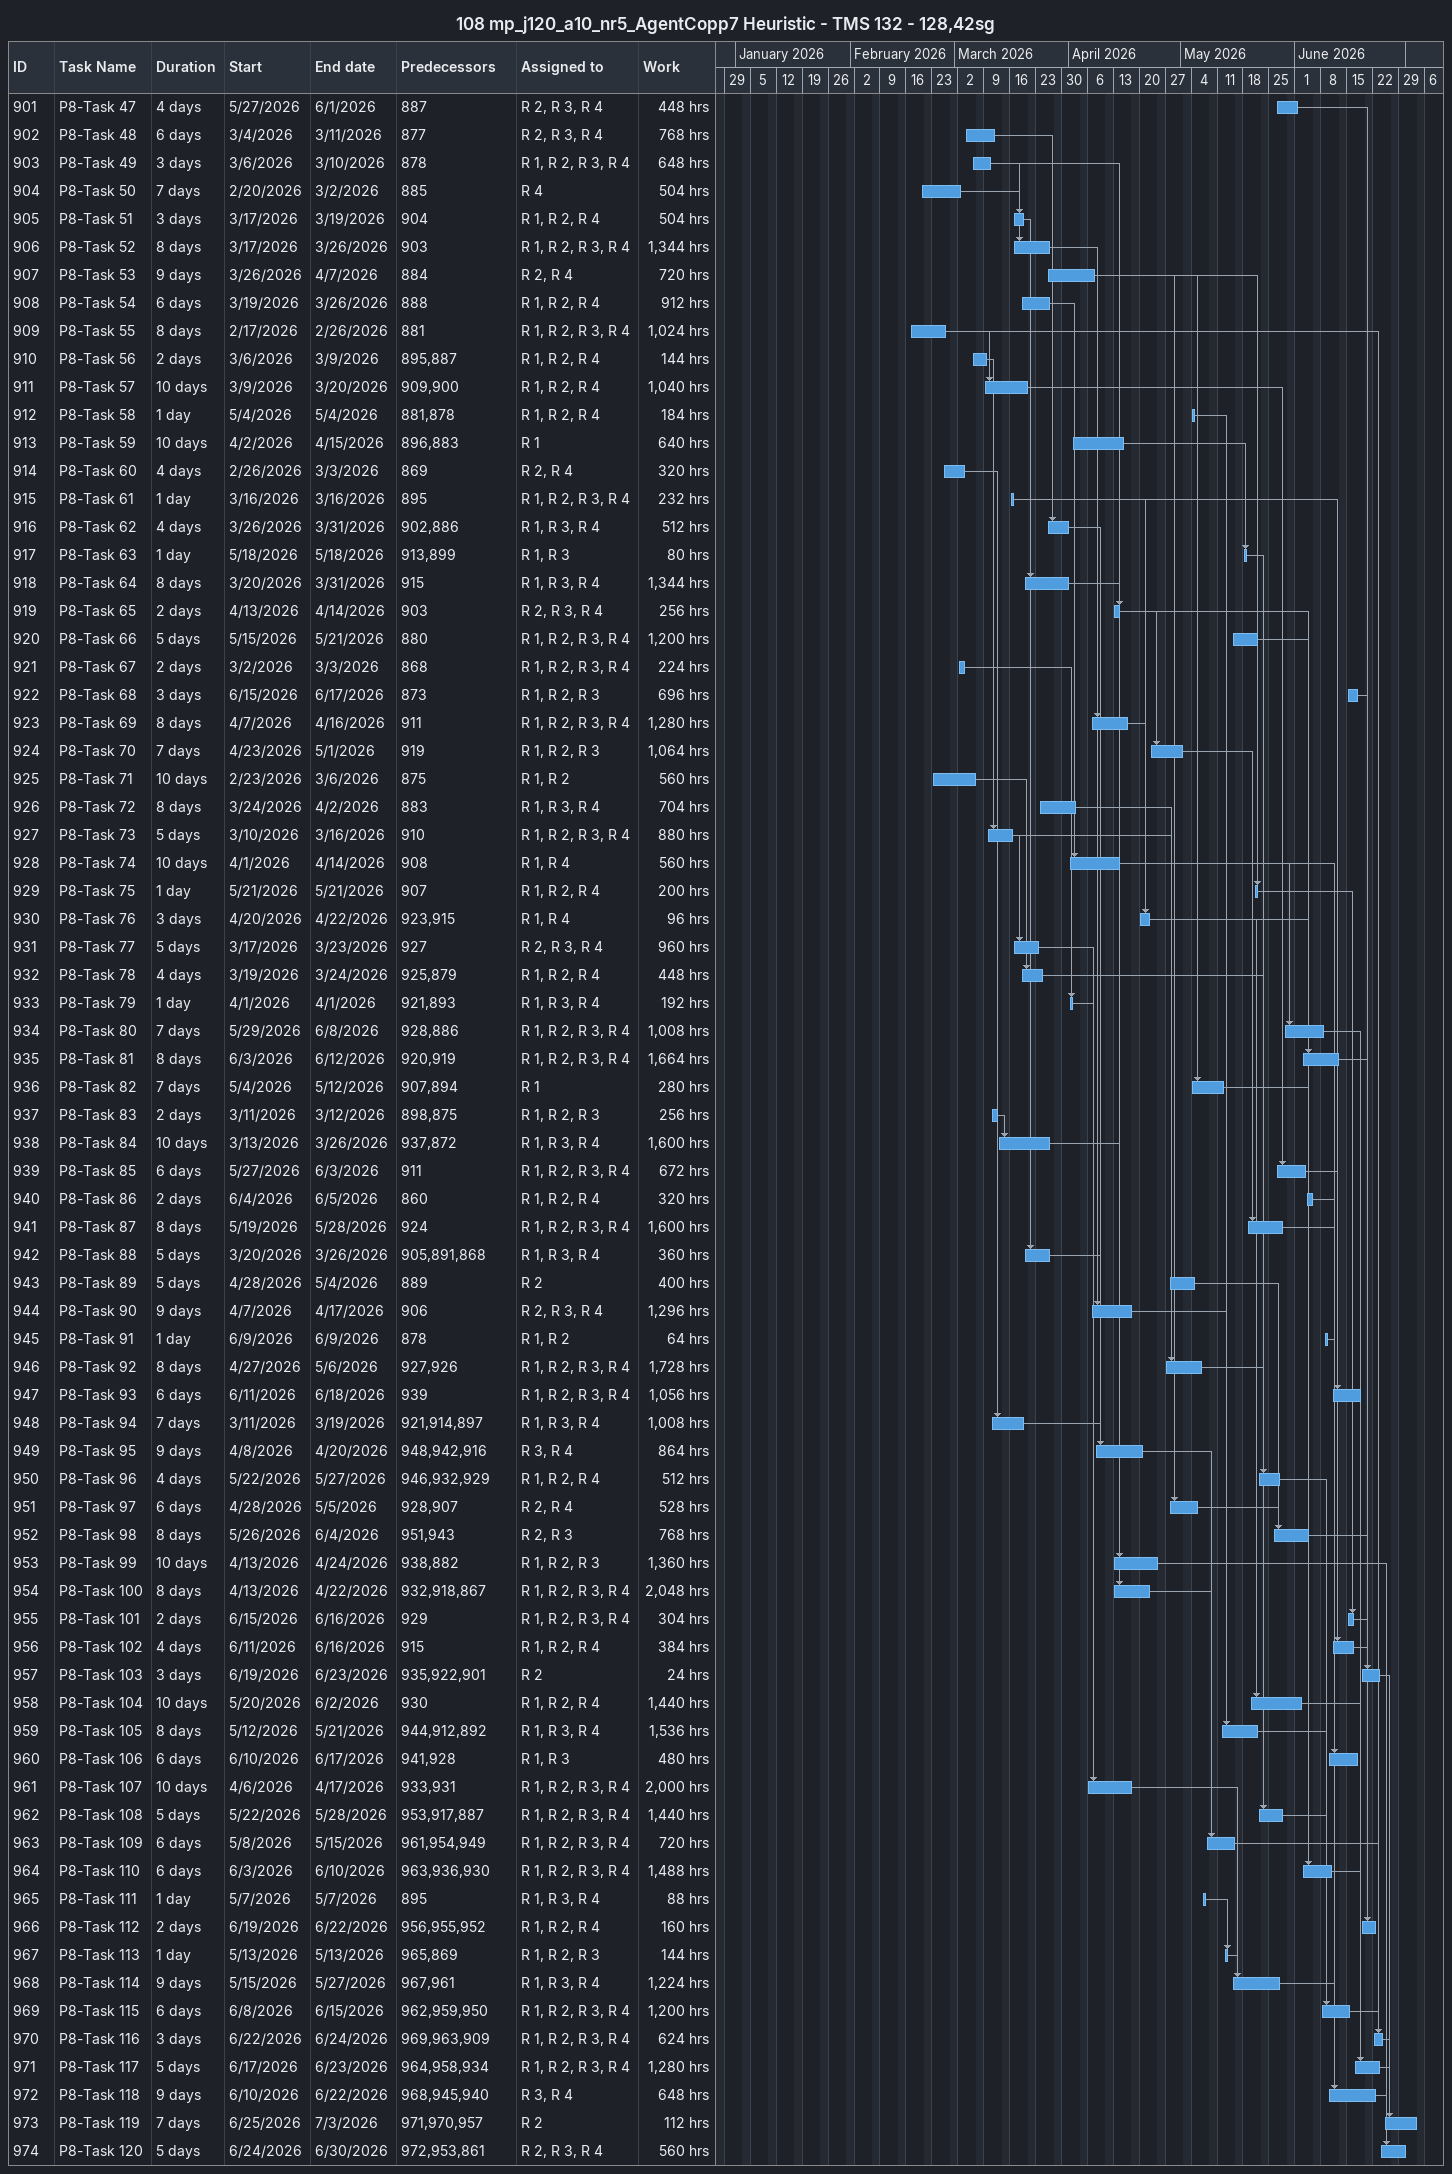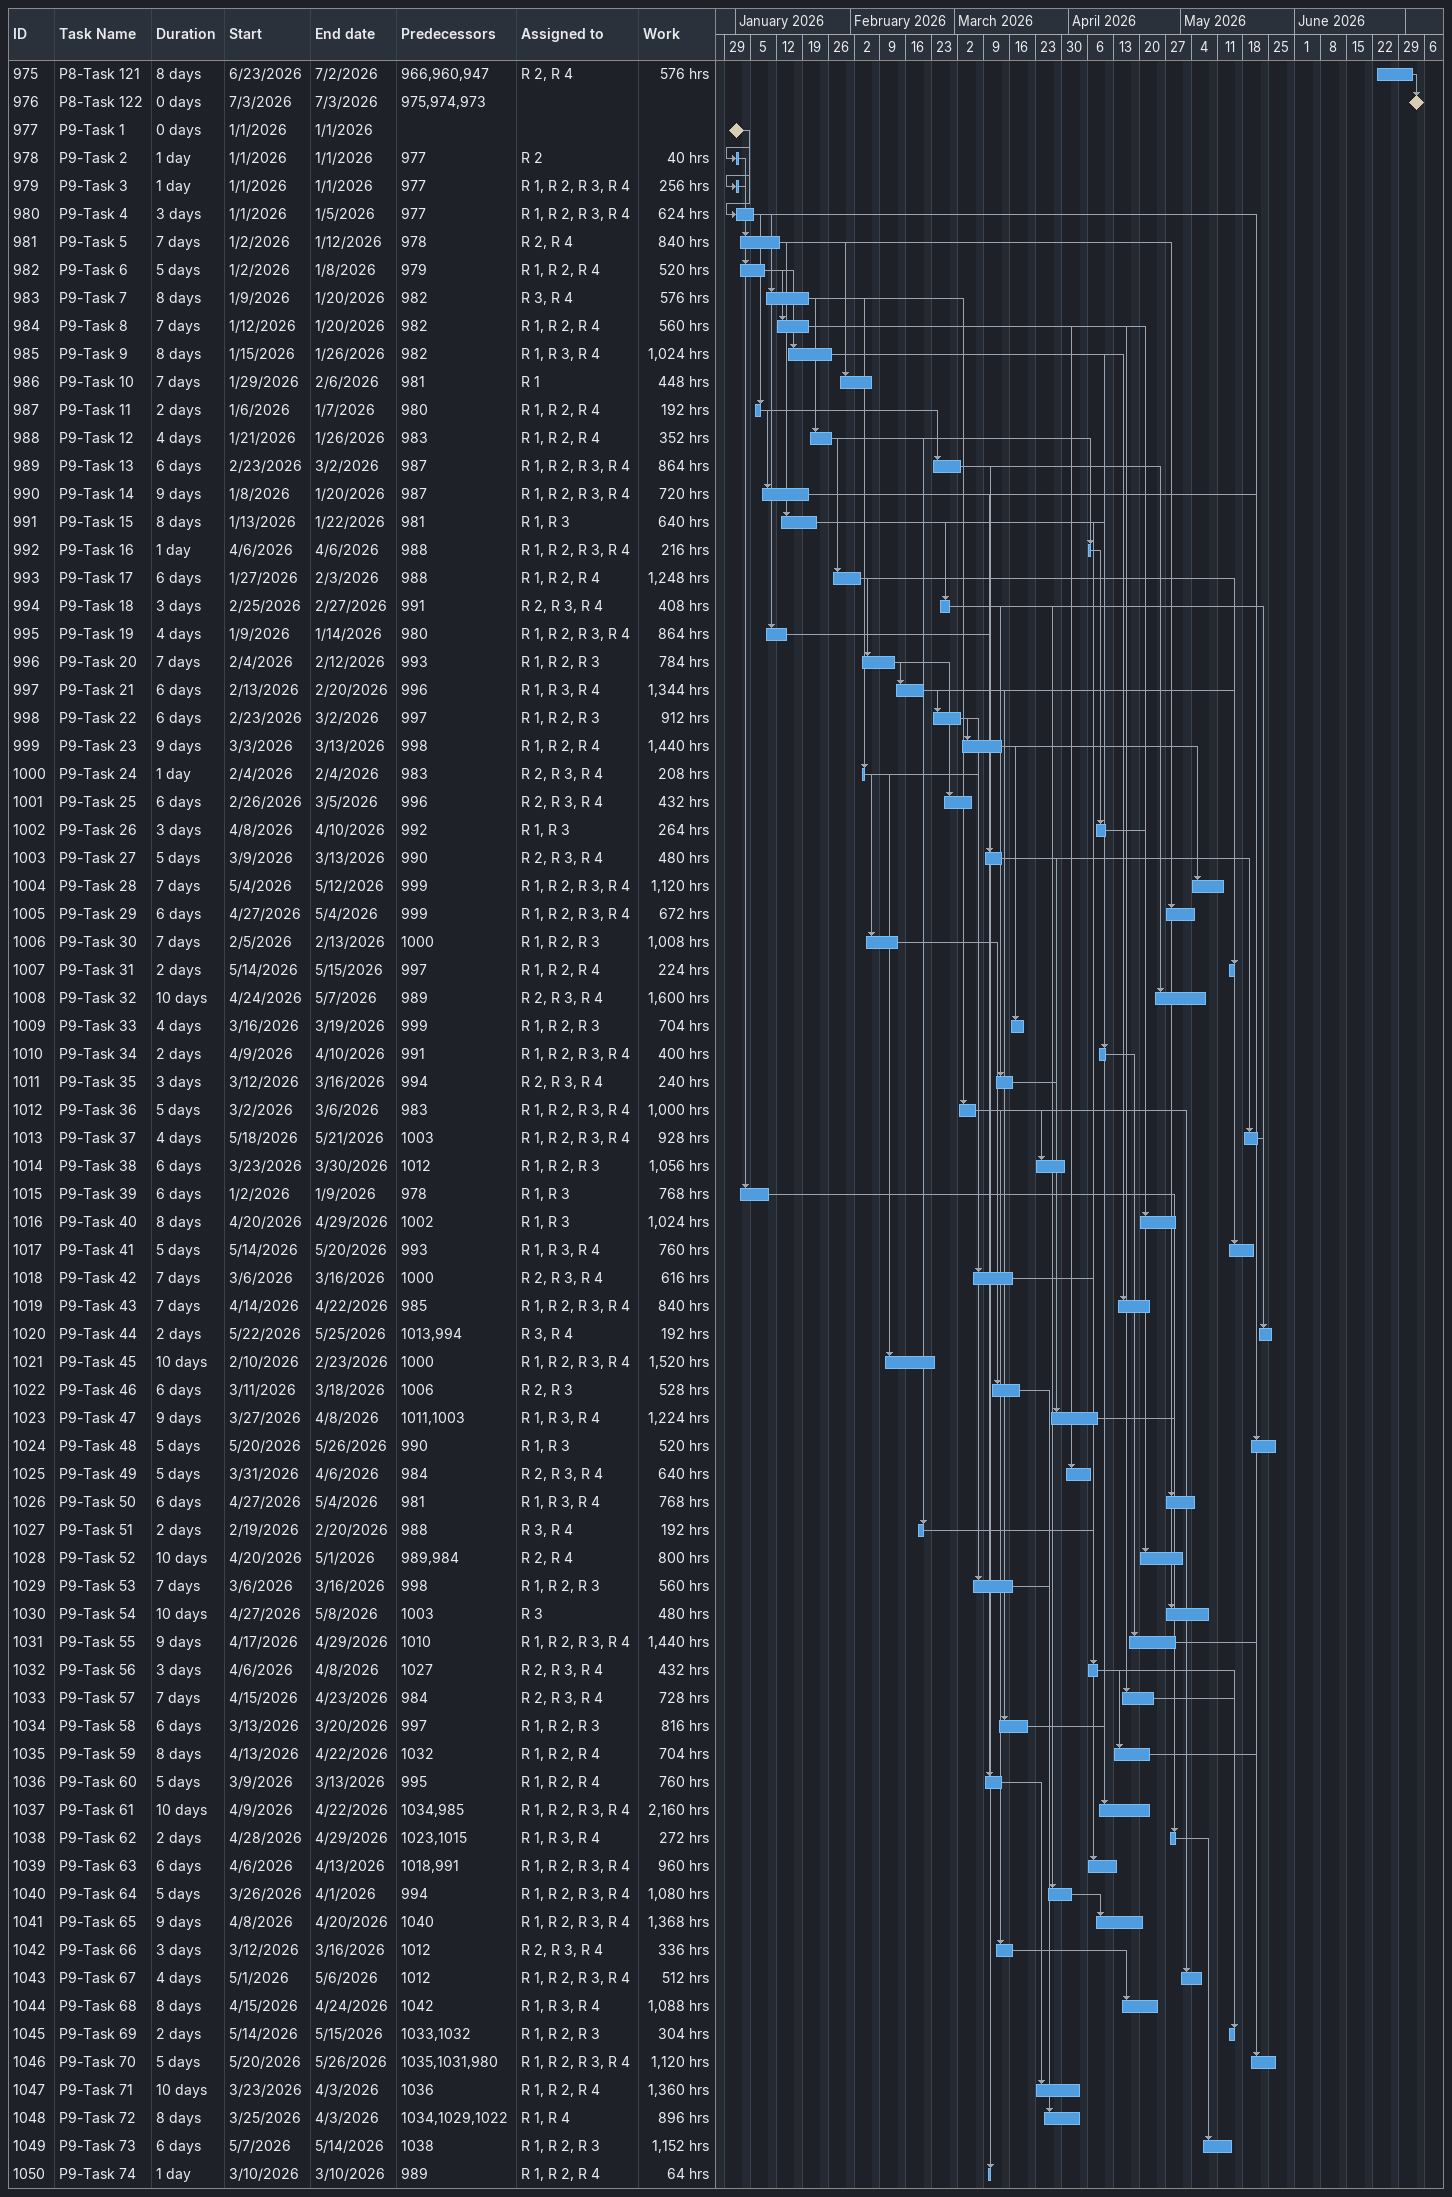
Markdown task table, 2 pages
108 mp_j120_a10_nr5_AgentCopp7 Heuristic - TMS 132 - 128,42sg

| ID | Task | Duration | Start | Finish | Predecessors | Resources | Work (h) |
|---|---|---|---|---|---|---|---|
| 901 | P8-Task 47 | 4d | 2026-05-27 | 2026-06-01 | 887 | R 2, R 3, R 4 | 448 |
| 902 | P8-Task 48 | 6d | 2026-03-04 | 2026-03-11 | 877 | R 2, R 3, R 4 | 768 |
| 903 | P8-Task 49 | 3d | 2026-03-06 | 2026-03-10 | 878 | R 1, R 2, R 3, R 4 | 648 |
| 904 | P8-Task 50 | 7d | 2026-02-20 | 2026-03-02 | 885 | R 4 | 504 |
| 905 | P8-Task 51 | 3d | 2026-03-17 | 2026-03-19 | 904 | R 1, R 2, R 4 | 504 |
| 906 | P8-Task 52 | 8d | 2026-03-17 | 2026-03-26 | 903 | R 1, R 2, R 3, R 4 | 1344 |
| 907 | P8-Task 53 | 9d | 2026-03-26 | 2026-04-07 | 884 | R 2, R 4 | 720 |
| 908 | P8-Task 54 | 6d | 2026-03-19 | 2026-03-26 | 888 | R 1, R 2, R 4 | 912 |
| 909 | P8-Task 55 | 8d | 2026-02-17 | 2026-02-26 | 881 | R 1, R 2, R 3, R 4 | 1024 |
| 910 | P8-Task 56 | 2d | 2026-03-06 | 2026-03-09 | 895, 887 | R 1, R 2, R 4 | 144 |
| 911 | P8-Task 57 | 10d | 2026-03-09 | 2026-03-20 | 909, 900 | R 1, R 2, R 4 | 1040 |
| 912 | P8-Task 58 | 1d | 2026-05-04 | 2026-05-04 | 881, 878 | R 1, R 2, R 4 | 184 |
| 913 | P8-Task 59 | 10d | 2026-04-02 | 2026-04-15 | 896, 883 | R 1 | 640 |
| 914 | P8-Task 60 | 4d | 2026-02-26 | 2026-03-03 | 869 | R 2, R 4 | 320 |
| 915 | P8-Task 61 | 1d | 2026-03-16 | 2026-03-16 | 895 | R 1, R 2, R 3, R 4 | 232 |
| 916 | P8-Task 62 | 4d | 2026-03-26 | 2026-03-31 | 902, 886 | R 1, R 3, R 4 | 512 |
| 917 | P8-Task 63 | 1d | 2026-05-18 | 2026-05-18 | 913, 899 | R 1, R 3 | 80 |
| 918 | P8-Task 64 | 8d | 2026-03-20 | 2026-03-31 | 915 | R 1, R 3, R 4 | 1344 |
| 919 | P8-Task 65 | 2d | 2026-04-13 | 2026-04-14 | 903 | R 2, R 3, R 4 | 256 |
| 920 | P8-Task 66 | 5d | 2026-05-15 | 2026-05-21 | 880 | R 1, R 2, R 3, R 4 | 1200 |
| 921 | P8-Task 67 | 2d | 2026-03-02 | 2026-03-03 | 868 | R 1, R 2, R 3, R 4 | 224 |
| 922 | P8-Task 68 | 3d | 2026-06-15 | 2026-06-17 | 873 | R 1, R 2, R 3 | 696 |
| 923 | P8-Task 69 | 8d | 2026-04-07 | 2026-04-16 | 911 | R 1, R 2, R 3, R 4 | 1280 |
| 924 | P8-Task 70 | 7d | 2026-04-23 | 2026-05-01 | 919 | R 1, R 2, R 3 | 1064 |
| 925 | P8-Task 71 | 10d | 2026-02-23 | 2026-03-06 | 875 | R 1, R 2 | 560 |
| 926 | P8-Task 72 | 8d | 2026-03-24 | 2026-04-02 | 883 | R 1, R 3, R 4 | 704 |
| 927 | P8-Task 73 | 5d | 2026-03-10 | 2026-03-16 | 910 | R 1, R 2, R 3, R 4 | 880 |
| 928 | P8-Task 74 | 10d | 2026-04-01 | 2026-04-14 | 908 | R 1, R 4 | 560 |
| 929 | P8-Task 75 | 1d | 2026-05-21 | 2026-05-21 | 907 | R 1, R 2, R 4 | 200 |
| 930 | P8-Task 76 | 3d | 2026-04-20 | 2026-04-22 | 923, 915 | R 1, R 4 | 96 |
| 931 | P8-Task 77 | 5d | 2026-03-17 | 2026-03-23 | 927 | R 2, R 3, R 4 | 960 |
| 932 | P8-Task 78 | 4d | 2026-03-19 | 2026-03-24 | 925, 879 | R 1, R 2, R 4 | 448 |
| 933 | P8-Task 79 | 1d | 2026-04-01 | 2026-04-01 | 921, 893 | R 1, R 3, R 4 | 192 |
| 934 | P8-Task 80 | 7d | 2026-05-29 | 2026-06-08 | 928, 886 | R 1, R 2, R 3, R 4 | 1008 |
| 935 | P8-Task 81 | 8d | 2026-06-03 | 2026-06-12 | 920, 919 | R 1, R 2, R 3, R 4 | 1664 |
| 936 | P8-Task 82 | 7d | 2026-05-04 | 2026-05-12 | 907, 894 | R 1 | 280 |
| 937 | P8-Task 83 | 2d | 2026-03-11 | 2026-03-12 | 898, 875 | R 1, R 2, R 3 | 256 |
| 938 | P8-Task 84 | 10d | 2026-03-13 | 2026-03-26 | 937, 872 | R 1, R 3, R 4 | 1600 |
| 939 | P8-Task 85 | 6d | 2026-05-27 | 2026-06-03 | 911 | R 1, R 2, R 3, R 4 | 672 |
| 940 | P8-Task 86 | 2d | 2026-06-04 | 2026-06-05 | 860 | R 1, R 2, R 4 | 320 |
| 941 | P8-Task 87 | 8d | 2026-05-19 | 2026-05-28 | 924 | R 1, R 2, R 3, R 4 | 1600 |
| 942 | P8-Task 88 | 5d | 2026-03-20 | 2026-03-26 | 905, 891, 868 | R 1, R 3, R 4 | 360 |
| 943 | P8-Task 89 | 5d | 2026-04-28 | 2026-05-04 | 889 | R 2 | 400 |
| 944 | P8-Task 90 | 9d | 2026-04-07 | 2026-04-17 | 906 | R 2, R 3, R 4 | 1296 |
| 945 | P8-Task 91 | 1d | 2026-06-09 | 2026-06-09 | 878 | R 1, R 2 | 64 |
| 946 | P8-Task 92 | 8d | 2026-04-27 | 2026-05-06 | 927, 926 | R 1, R 2, R 3, R 4 | 1728 |
| 947 | P8-Task 93 | 6d | 2026-06-11 | 2026-06-18 | 939 | R 1, R 2, R 3, R 4 | 1056 |
| 948 | P8-Task 94 | 7d | 2026-03-11 | 2026-03-19 | 921, 914, 897 | R 1, R 3, R 4 | 1008 |
| 949 | P8-Task 95 | 9d | 2026-04-08 | 2026-04-20 | 948, 942, 916 | R 3, R 4 | 864 |
| 950 | P8-Task 96 | 4d | 2026-05-22 | 2026-05-27 | 946, 932, 929 | R 1, R 2, R 4 | 512 |
| 951 | P8-Task 97 | 6d | 2026-04-28 | 2026-05-05 | 928, 907 | R 2, R 4 | 528 |
| 952 | P8-Task 98 | 8d | 2026-05-26 | 2026-06-04 | 951, 943 | R 2, R 3 | 768 |
| 953 | P8-Task 99 | 10d | 2026-04-13 | 2026-04-24 | 938, 882 | R 1, R 2, R 3 | 1360 |
| 954 | P8-Task 100 | 8d | 2026-04-13 | 2026-04-22 | 932, 918, 867 | R 1, R 2, R 3, R 4 | 2048 |
| 955 | P8-Task 101 | 2d | 2026-06-15 | 2026-06-16 | 929 | R 1, R 2, R 3, R 4 | 304 |
| 956 | P8-Task 102 | 4d | 2026-06-11 | 2026-06-16 | 915 | R 1, R 2, R 4 | 384 |
| 957 | P8-Task 103 | 3d | 2026-06-19 | 2026-06-23 | 935, 922, 901 | R 2 | 24 |
| 958 | P8-Task 104 | 10d | 2026-05-20 | 2026-06-02 | 930 | R 1, R 2, R 4 | 1440 |
| 959 | P8-Task 105 | 8d | 2026-05-12 | 2026-05-21 | 944, 912, 892 | R 1, R 3, R 4 | 1536 |
| 960 | P8-Task 106 | 6d | 2026-06-10 | 2026-06-17 | 941, 928 | R 1, R 3 | 480 |
| 961 | P8-Task 107 | 10d | 2026-04-06 | 2026-04-17 | 933, 931 | R 1, R 2, R 3, R 4 | 2000 |
| 962 | P8-Task 108 | 5d | 2026-05-22 | 2026-05-28 | 953, 917, 887 | R 1, R 2, R 3, R 4 | 1440 |
| 963 | P8-Task 109 | 6d | 2026-05-08 | 2026-05-15 | 961, 954, 949 | R 1, R 2, R 3, R 4 | 720 |
| 964 | P8-Task 110 | 6d | 2026-06-03 | 2026-06-10 | 963, 936, 930 | R 1, R 2, R 3, R 4 | 1488 |
| 965 | P8-Task 111 | 1d | 2026-05-07 | 2026-05-07 | 895 | R 1, R 3, R 4 | 88 |
| 966 | P8-Task 112 | 2d | 2026-06-19 | 2026-06-22 | 956, 955, 952 | R 1, R 2, R 4 | 160 |
| 967 | P8-Task 113 | 1d | 2026-05-13 | 2026-05-13 | 965, 869 | R 1, R 2, R 3 | 144 |
| 968 | P8-Task 114 | 9d | 2026-05-15 | 2026-05-27 | 967, 961 | R 1, R 3, R 4 | 1224 |
| 969 | P8-Task 115 | 6d | 2026-06-08 | 2026-06-15 | 962, 959, 950 | R 1, R 2, R 3, R 4 | 1200 |
| 970 | P8-Task 116 | 3d | 2026-06-22 | 2026-06-24 | 969, 963, 909 | R 1, R 2, R 3, R 4 | 624 |
| 971 | P8-Task 117 | 5d | 2026-06-17 | 2026-06-23 | 964, 958, 934 | R 1, R 2, R 3, R 4 | 1280 |
| 972 | P8-Task 118 | 9d | 2026-06-10 | 2026-06-22 | 968, 945, 940 | R 3, R 4 | 648 |
| 973 | P8-Task 119 | 7d | 2026-06-25 | 2026-07-03 | 971, 970, 957 | R 2 | 112 |
| 974 | P8-Task 120 | 5d | 2026-06-24 | 2026-06-30 | 972, 953, 861 | R 2, R 3, R 4 | 560 |
| 975 | P8-Task 121 | 8d | 2026-06-23 | 2026-07-02 | 966, 960, 947 | R 2, R 4 | 576 |
| 976 | P8-Task 122 | 0d | 2026-07-03 | 2026-07-03 | 975, 974, 973 |  |  |
| 977 | P9-Task 1 | 0d | 2026-01-01 | 2026-01-01 |  |  |  |
| 978 | P9-Task 2 | 1d | 2026-01-01 | 2026-01-01 | 977 | R 2 | 40 |
| 979 | P9-Task 3 | 1d | 2026-01-01 | 2026-01-01 | 977 | R 1, R 2, R 3, R 4 | 256 |
| 980 | P9-Task 4 | 3d | 2026-01-01 | 2026-01-05 | 977 | R 1, R 2, R 3, R 4 | 624 |
| 981 | P9-Task 5 | 7d | 2026-01-02 | 2026-01-12 | 978 | R 2, R 4 | 840 |
| 982 | P9-Task 6 | 5d | 2026-01-02 | 2026-01-08 | 979 | R 1, R 2, R 4 | 520 |
| 983 | P9-Task 7 | 8d | 2026-01-09 | 2026-01-20 | 982 | R 3, R 4 | 576 |
| 984 | P9-Task 8 | 7d | 2026-01-12 | 2026-01-20 | 982 | R 1, R 2, R 4 | 560 |
| 985 | P9-Task 9 | 8d | 2026-01-15 | 2026-01-26 | 982 | R 1, R 3, R 4 | 1024 |
| 986 | P9-Task 10 | 7d | 2026-01-29 | 2026-02-06 | 981 | R 1 | 448 |
| 987 | P9-Task 11 | 2d | 2026-01-06 | 2026-01-07 | 980 | R 1, R 2, R 4 | 192 |
| 988 | P9-Task 12 | 4d | 2026-01-21 | 2026-01-26 | 983 | R 1, R 2, R 4 | 352 |
| 989 | P9-Task 13 | 6d | 2026-02-23 | 2026-03-02 | 987 | R 1, R 2, R 3, R 4 | 864 |
| 990 | P9-Task 14 | 9d | 2026-01-08 | 2026-01-20 | 987 | R 1, R 2, R 3, R 4 | 720 |
| 991 | P9-Task 15 | 8d | 2026-01-13 | 2026-01-22 | 981 | R 1, R 3 | 640 |
| 992 | P9-Task 16 | 1d | 2026-04-06 | 2026-04-06 | 988 | R 1, R 2, R 3, R 4 | 216 |
| 993 | P9-Task 17 | 6d | 2026-01-27 | 2026-02-03 | 988 | R 1, R 2, R 4 | 1248 |
| 994 | P9-Task 18 | 3d | 2026-02-25 | 2026-02-27 | 991 | R 2, R 3, R 4 | 408 |
| 995 | P9-Task 19 | 4d | 2026-01-09 | 2026-01-14 | 980 | R 1, R 2, R 3, R 4 | 864 |
| 996 | P9-Task 20 | 7d | 2026-02-04 | 2026-02-12 | 993 | R 1, R 2, R 3 | 784 |
| 997 | P9-Task 21 | 6d | 2026-02-13 | 2026-02-20 | 996 | R 1, R 3, R 4 | 1344 |
| 998 | P9-Task 22 | 6d | 2026-02-23 | 2026-03-02 | 997 | R 1, R 2, R 3 | 912 |
| 999 | P9-Task 23 | 9d | 2026-03-03 | 2026-03-13 | 998 | R 1, R 2, R 4 | 1440 |
| 1000 | P9-Task 24 | 1d | 2026-02-04 | 2026-02-04 | 983 | R 2, R 3, R 4 | 208 |
| 1001 | P9-Task 25 | 6d | 2026-02-26 | 2026-03-05 | 996 | R 2, R 3, R 4 | 432 |
| 1002 | P9-Task 26 | 3d | 2026-04-08 | 2026-04-10 | 992 | R 1, R 3 | 264 |
| 1003 | P9-Task 27 | 5d | 2026-03-09 | 2026-03-13 | 990 | R 2, R 3, R 4 | 480 |
| 1004 | P9-Task 28 | 7d | 2026-05-04 | 2026-05-12 | 999 | R 1, R 2, R 3, R 4 | 1120 |
| 1005 | P9-Task 29 | 6d | 2026-04-27 | 2026-05-04 | 999 | R 1, R 2, R 3, R 4 | 672 |
| 1006 | P9-Task 30 | 7d | 2026-02-05 | 2026-02-13 | 1000 | R 1, R 2, R 3 | 1008 |
| 1007 | P9-Task 31 | 2d | 2026-05-14 | 2026-05-15 | 997 | R 1, R 2, R 4 | 224 |
| 1008 | P9-Task 32 | 10d | 2026-04-24 | 2026-05-07 | 989 | R 2, R 3, R 4 | 1600 |
| 1009 | P9-Task 33 | 4d | 2026-03-16 | 2026-03-19 | 999 | R 1, R 2, R 3 | 704 |
| 1010 | P9-Task 34 | 2d | 2026-04-09 | 2026-04-10 | 991 | R 1, R 2, R 3, R 4 | 400 |
| 1011 | P9-Task 35 | 3d | 2026-03-12 | 2026-03-16 | 994 | R 2, R 3, R 4 | 240 |
| 1012 | P9-Task 36 | 5d | 2026-03-02 | 2026-03-06 | 983 | R 1, R 2, R 3, R 4 | 1000 |
| 1013 | P9-Task 37 | 4d | 2026-05-18 | 2026-05-21 | 1003 | R 1, R 2, R 3, R 4 | 928 |
| 1014 | P9-Task 38 | 6d | 2026-03-23 | 2026-03-30 | 1012 | R 1, R 2, R 3 | 1056 |
| 1015 | P9-Task 39 | 6d | 2026-01-02 | 2026-01-09 | 978 | R 1, R 3 | 768 |
| 1016 | P9-Task 40 | 8d | 2026-04-20 | 2026-04-29 | 1002 | R 1, R 3 | 1024 |
| 1017 | P9-Task 41 | 5d | 2026-05-14 | 2026-05-20 | 993 | R 1, R 3, R 4 | 760 |
| 1018 | P9-Task 42 | 7d | 2026-03-06 | 2026-03-16 | 1000 | R 2, R 3, R 4 | 616 |
| 1019 | P9-Task 43 | 7d | 2026-04-14 | 2026-04-22 | 985 | R 1, R 2, R 3, R 4 | 840 |
| 1020 | P9-Task 44 | 2d | 2026-05-22 | 2026-05-25 | 1013, 994 | R 3, R 4 | 192 |
| 1021 | P9-Task 45 | 10d | 2026-02-10 | 2026-02-23 | 1000 | R 1, R 2, R 3, R 4 | 1520 |
| 1022 | P9-Task 46 | 6d | 2026-03-11 | 2026-03-18 | 1006 | R 2, R 3 | 528 |
| 1023 | P9-Task 47 | 9d | 2026-03-27 | 2026-04-08 | 1011, 1003 | R 1, R 3, R 4 | 1224 |
| 1024 | P9-Task 48 | 5d | 2026-05-20 | 2026-05-26 | 990 | R 1, R 3 | 520 |
| 1025 | P9-Task 49 | 5d | 2026-03-31 | 2026-04-06 | 984 | R 2, R 3, R 4 | 640 |
| 1026 | P9-Task 50 | 6d | 2026-04-27 | 2026-05-04 | 981 | R 1, R 3, R 4 | 768 |
| 1027 | P9-Task 51 | 2d | 2026-02-19 | 2026-02-20 | 988 | R 3, R 4 | 192 |
| 1028 | P9-Task 52 | 10d | 2026-04-20 | 2026-05-01 | 989, 984 | R 2, R 4 | 800 |
| 1029 | P9-Task 53 | 7d | 2026-03-06 | 2026-03-16 | 998 | R 1, R 2, R 3 | 560 |
| 1030 | P9-Task 54 | 10d | 2026-04-27 | 2026-05-08 | 1003 | R 3 | 480 |
| 1031 | P9-Task 55 | 9d | 2026-04-17 | 2026-04-29 | 1010 | R 1, R 2, R 3, R 4 | 1440 |
| 1032 | P9-Task 56 | 3d | 2026-04-06 | 2026-04-08 | 1027 | R 2, R 3, R 4 | 432 |
| 1033 | P9-Task 57 | 7d | 2026-04-15 | 2026-04-23 | 984 | R 2, R 3, R 4 | 728 |
| 1034 | P9-Task 58 | 6d | 2026-03-13 | 2026-03-20 | 997 | R 1, R 2, R 3 | 816 |
| 1035 | P9-Task 59 | 8d | 2026-04-13 | 2026-04-22 | 1032 | R 1, R 2, R 4 | 704 |
| 1036 | P9-Task 60 | 5d | 2026-03-09 | 2026-03-13 | 995 | R 1, R 2, R 4 | 760 |
| 1037 | P9-Task 61 | 10d | 2026-04-09 | 2026-04-22 | 1034, 985 | R 1, R 2, R 3, R 4 | 2160 |
| 1038 | P9-Task 62 | 2d | 2026-04-28 | 2026-04-29 | 1023, 1015 | R 1, R 3, R 4 | 272 |
| 1039 | P9-Task 63 | 6d | 2026-04-06 | 2026-04-13 | 1018, 991 | R 1, R 2, R 3, R 4 | 960 |
| 1040 | P9-Task 64 | 5d | 2026-03-26 | 2026-04-01 | 994 | R 1, R 2, R 3, R 4 | 1080 |
| 1041 | P9-Task 65 | 9d | 2026-04-08 | 2026-04-20 | 1040 | R 1, R 2, R 3, R 4 | 1368 |
| 1042 | P9-Task 66 | 3d | 2026-03-12 | 2026-03-16 | 1012 | R 2, R 3, R 4 | 336 |
| 1043 | P9-Task 67 | 4d | 2026-05-01 | 2026-05-06 | 1012 | R 1, R 2, R 3, R 4 | 512 |
| 1044 | P9-Task 68 | 8d | 2026-04-15 | 2026-04-24 | 1042 | R 1, R 3, R 4 | 1088 |
| 1045 | P9-Task 69 | 2d | 2026-05-14 | 2026-05-15 | 1033, 1032 | R 1, R 2, R 3 | 304 |
| 1046 | P9-Task 70 | 5d | 2026-05-20 | 2026-05-26 | 1035, 1031, 980 | R 1, R 2, R 3, R 4 | 1120 |
| 1047 | P9-Task 71 | 10d | 2026-03-23 | 2026-04-03 | 1036 | R 1, R 2, R 4 | 1360 |
| 1048 | P9-Task 72 | 8d | 2026-03-25 | 2026-04-03 | 1034, 1029, 1022 | R 1, R 4 | 896 |
| 1049 | P9-Task 73 | 6d | 2026-05-07 | 2026-05-14 | 1038 | R 1, R 2, R 3 | 1152 |
| 1050 | P9-Task 74 | 1d | 2026-03-10 | 2026-03-10 | 989 | R 1, R 2, R 4 | 64 |
